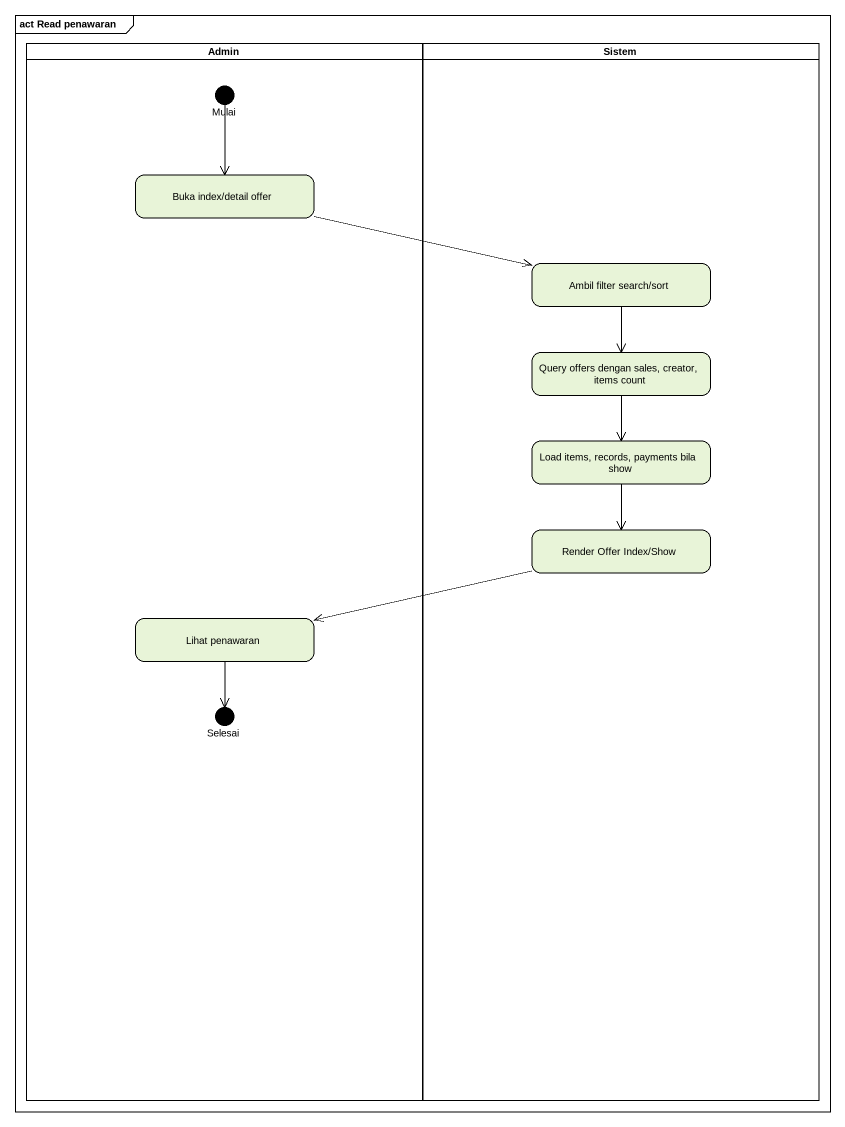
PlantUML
@startuml
mainframe act Read penawaran
hide empty description
state Admin <<partition>> {
  state Mulai <<choice>>
  state "Buka index/detail offer" as Buka_index_detail_offer
  state "Lihat penawaran" as Lihat_penawaran
  state Selesai <<choice>>
}
state Sistem <<partition>> {
  state "Ambil filter search/sort" as Ambil_filter_search_sort
  state "Query offers dengan sales, creator, items count" as Query_offers_dengan_sales
  state "Load items, records, payments bila show" as Load_items_records_payments
  state "Render Offer Index/Show" as Render_Offer_Index_Show
}
Mulai --> Buka_index_detail_offer
Buka_index_detail_offer -right-> Ambil_filter_search_sort
Ambil_filter_search_sort --> Query_offers_dengan_sales
Query_offers_dengan_sales --> Load_items_records_payments
Load_items_records_payments --> Render_Offer_Index_Show
Render_Offer_Index_Show -left-> Lihat_penawaran
Lihat_penawaran --> Selesai
@enduml
